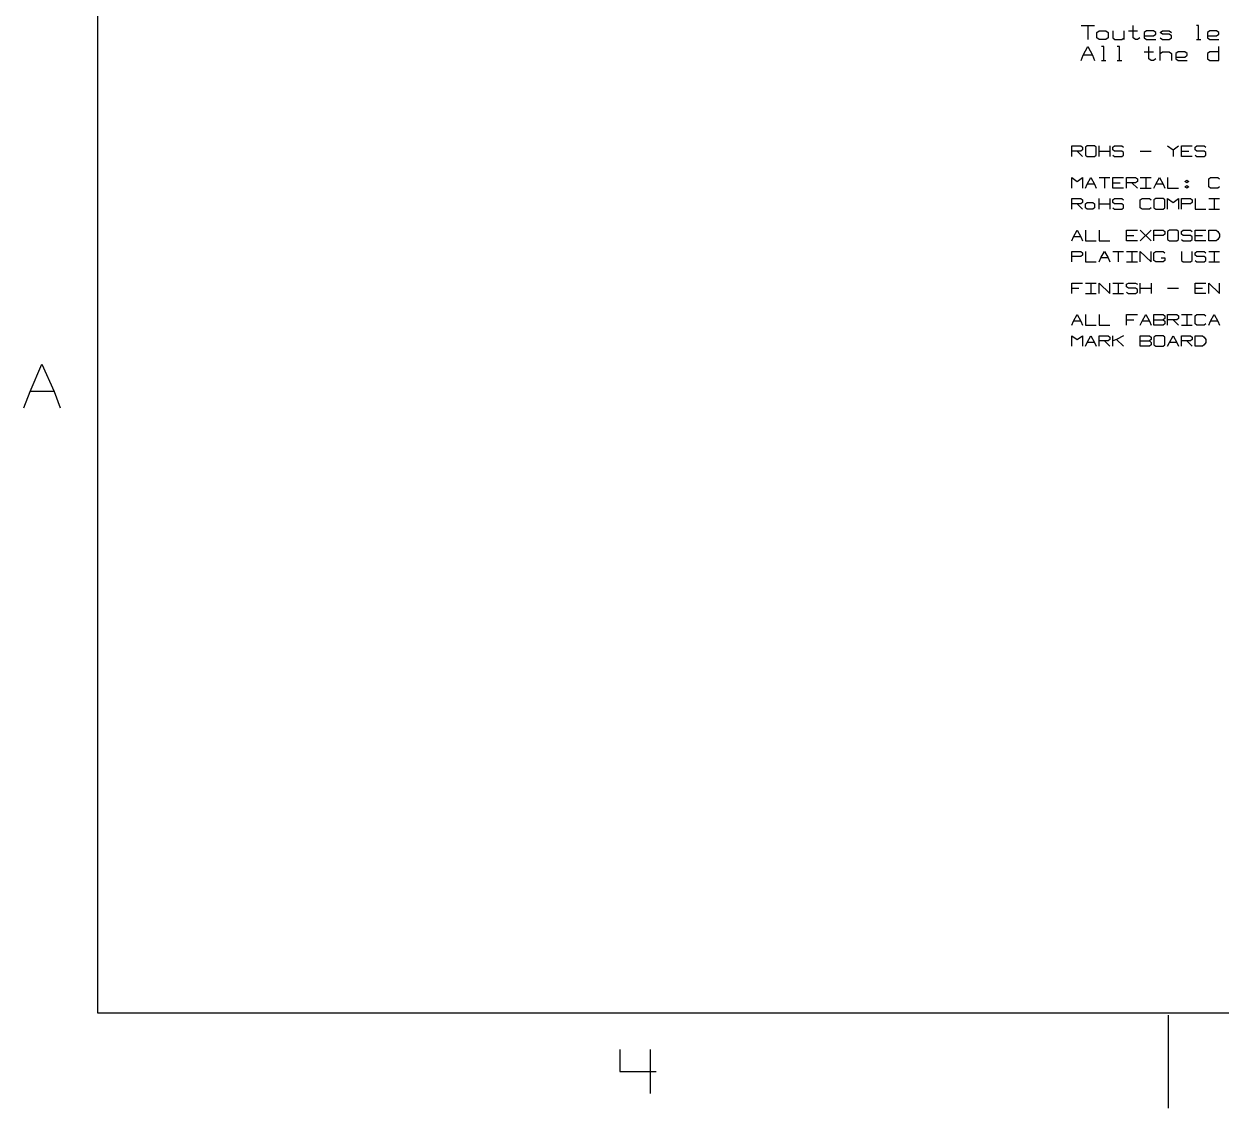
# Model space of a CAD drawing. Header units: millimetres. Extents: x 0 to 1189, y 35 to 806.
# Drawn here: x 7.3 to 319.4, y 36.8 to 319.6 of the extents above; entities that cross this region are included whole.
import ezdxf

# ---------------------------------------------------------------- set-up
doc = ezdxf.new("R2010")
doc.units = ezdxf.units.MM
doc.layers.add('Pen 1', color=7, linetype='Continuous')

msp = doc.modelspace()

# ---------------------------------------------------------------- linework, layer by layer
at = {"layer": 'Pen 1', "color": 7, "lineweight": 30}
for p, q in [((282.92, 319.2), (286.45, 319.2)), ((284.7, 319.2), (284.7, 315.52)), ((294.12, 315.52), (294.12, 317.83)), ((295.3, 317.83), (297.65, 317.83)), ((312.98, 315.52), (314.15, 315.52)), ((299.42, 312.33), (301.77, 312.33)), ((303.55, 310.02), (303.55, 313.7)), ((285.88, 311.4), (283.5, 311.4)), ((288.23, 310.02), (289.4, 310.02)), ((292.35, 310.02), (293.52, 310.02)), ((287.62, 285.02), (287.62, 287.77)), ((290.45, 287.77), (290.45, 285.02)), ((281.9, 286.4), (283.3, 285.02)), ((287.62, 286.4), (290.45, 286.4)), ((298.35, 286.4), (301.17, 286.4)), ((306.92, 286.75), (306.92, 285.02)), ((309.08, 286.4), (310.98, 286.4)), ((286.4, 277.83), (284.52, 277.83)), ((287.62, 279.52), (290.45, 279.52)), ((289.05, 279.52), (289.05, 276.77)), ((291.2, 278.15), (293.1, 278.15)), ((296.2, 278.15), (297.6, 276.77)), ((298.35, 279.52), (301.17, 279.52)), ((299.77, 279.52), (299.77, 276.77)), ((304.3, 277.83), (302.4, 277.83)), ((298.35, 276.77), (301.17, 276.77)), ((281.9, 272.65), (283.3, 271.27)), ((287.62, 271.27), (287.62, 274.02)), ((287.62, 272.65), (290.45, 272.65)), ((290.45, 274.02), (290.45, 271.27)), ((316.23, 274.02), (319.05, 274.02)), ((317.65, 274.02), (317.65, 271.27)), ((316.23, 271.27), (319.05, 271.27)), ((298.35, 263.02), (301.17, 265.77)), ((298.35, 265.77), (301.17, 263.02)), ((282.83, 264.08), (280.95, 264.08)), ((294.77, 264.4), (296.67, 264.4)), ((312.65, 264.4), (314.55, 264.4)), ((291.2, 260.27), (294.02, 260.27)), ((292.62, 260.27), (292.62, 257.52)), ((294.77, 260.27), (297.6, 260.27)), ((296.2, 260.27), (296.2, 257.52)), ((316.23, 260.27), (319.05, 260.27)), ((317.65, 260.27), (317.65, 257.52)), ((289.98, 258.55), (288.1, 258.55)), ((294.77, 257.52), (297.6, 257.52)), ((316.23, 257.52), (319.05, 257.52)), ((280.48, 250.65), (282.38, 250.65)), ((284.05, 252.02), (286.88, 252.02)), ((285.48, 252.02), (285.48, 249.27)), ((291.2, 252.02), (294.02, 252.02)), ((292.62, 252.02), (292.62, 249.27)), ((298.35, 249.27), (298.35, 252.02)), ((298.35, 250.65), (301.17, 250.65)), ((301.17, 252.02), (301.17, 249.27)), ((305.5, 250.65), (308.33, 250.65)), ((312.65, 250.65), (314.55, 250.65)), ((284.05, 249.27), (286.88, 249.27)), ((291.2, 249.27), (294.02, 249.27)), ((309.08, 243.77), (311.9, 243.77)), ((310.5, 243.77), (310.5, 241.02)), ((282.83, 242.05), (280.95, 242.05)), ((294.77, 242.4), (296.67, 242.4)), ((300.73, 242.05), (298.83, 242.05)), ((301.92, 242.4), (304.3, 242.4)), ((306.92, 242.4), (308.33, 241.02)), ((309.08, 241.02), (311.9, 241.02)), ((318.6, 242.05), (316.7, 242.05)), ((291.2, 235.52), (291.2, 238.27)), ((292.15, 237.25), (294.02, 235.52)), ((286.4, 236.55), (284.52, 236.55)), ((289.05, 236.9), (290.45, 235.52)), ((298.35, 236.9), (300.73, 236.9)), ((307.88, 236.55), (305.98, 236.55)), ((310.5, 236.9), (311.9, 235.52)), ((15.15, 223.73), (8.88, 223.73)), ((305.7, 36.85), (305.7, 61.08)), ((170.55, 52.1), (170.55, 40.65))]:
    msp.add_line(p, q, dxfattribs=at)
for points in [[(26.55, 776.72), (1162.45, 776.72), (1162.45, 61.62), (26.55, 61.62), (26.55, 776.72)], [(298.25, 315.98), (297.65, 315.52), (297.08, 315.52), (296.48, 315.98), (296.48, 319.2)], [(313.58, 315.52), (313.58, 319.2), (312.98, 319.2)], [(287.05, 315.98), (287.05, 317.35), (287.62, 317.83), (289.4, 317.83), (290, 317.35), (290, 315.98), (289.4, 315.52), (287.62, 315.52), (287.05, 315.98)], [(291.17, 317.83), (291.17, 315.98), (291.75, 315.52), (293.52, 315.52), (294.12, 315.98)], [(299.42, 316.45), (301.77, 316.45), (302.38, 316.9), (302.38, 317.35), (301.77, 317.83), (300, 317.83), (299.42, 317.35), (299.42, 315.98), (300, 315.52), (302.38, 315.52)], [(303.55, 315.98), (304.15, 315.52), (305.9, 315.52), (306.5, 315.98), (306.5, 316.45), (305.9, 316.9), (304.15, 316.9), (303.55, 317.35), (304.15, 317.83), (305.9, 317.83), (306.5, 317.35)], [(315.92, 316.45), (318.27, 316.45), (318.88, 316.9), (318.88, 317.35), (318.27, 317.83), (316.52, 317.83), (315.92, 317.35), (315.92, 315.98), (316.52, 315.52), (318.88, 315.52)], [(282.92, 310.02), (283.5, 311.4), (284.7, 313.7), (285.88, 311.4), (286.45, 310.02)], [(288.83, 310.02), (288.83, 313.7), (288.23, 313.7)], [(292.95, 310.02), (292.95, 313.7), (292.35, 313.7)], [(302.38, 310.48), (301.77, 310.02), (301.2, 310.02), (300.6, 310.48), (300.6, 313.7)], [(303.55, 311.85), (304.15, 312.33), (305.9, 312.33), (306.5, 311.85), (306.5, 310.02)], [(307.67, 310.95), (310.02, 310.95), (310.62, 311.4), (310.62, 311.85), (310.02, 312.33), (308.27, 312.33), (307.67, 311.85), (307.67, 310.48), (308.27, 310.02), (310.62, 310.02)], [(318.88, 312.33), (316.52, 312.33), (315.92, 311.85), (315.92, 310.48), (316.52, 310.02), (318.88, 310.02), (318.88, 313.7)], [(280.48, 285.02), (280.48, 287.77), (282.83, 287.77), (283.3, 287.45), (283.3, 286.75), (282.83, 286.4), (280.48, 286.4)], [(284.05, 285.38), (284.52, 285.02), (286.4, 285.02), (286.88, 285.38), (286.88, 287.45), (286.4, 287.77), (284.52, 287.77), (284.05, 287.45), (284.05, 285.38)], [(291.2, 285.38), (291.67, 285.02), (293.55, 285.02), (294.02, 285.38), (294.02, 286.08), (293.55, 286.4), (291.67, 286.4), (291.2, 286.75), (291.2, 287.45), (291.67, 287.77), (293.55, 287.77), (294.02, 287.45)], [(305.5, 287.77), (306.92, 286.75), (308.33, 287.77)], [(311.9, 285.02), (309.08, 285.02), (309.08, 287.77), (311.9, 287.77)], [(312.65, 285.38), (313.12, 285.02), (315.02, 285.02), (315.48, 285.38), (315.48, 286.08), (315.02, 286.4), (313.12, 286.4), (312.65, 286.75), (312.65, 287.45), (313.12, 287.77), (315.02, 287.77), (315.48, 287.45)], [(280.48, 276.77), (280.48, 279.52), (281.9, 278.5), (283.3, 279.52), (283.3, 276.77)], [(284.05, 276.77), (284.52, 277.83), (285.48, 279.52), (286.4, 277.83), (286.88, 276.77)], [(294.02, 276.77), (291.2, 276.77), (291.2, 279.52), (294.02, 279.52)], [(294.77, 276.77), (294.77, 279.52), (297.15, 279.52), (297.6, 279.2), (297.6, 278.5), (297.15, 278.15), (294.77, 278.15)], [(301.92, 276.77), (302.4, 277.83), (303.35, 279.52), (304.3, 277.83), (304.75, 276.77)], [(305.5, 279.52), (305.5, 276.77), (308.33, 276.77)], [(310.5, 278.15), (310.02, 278.5), (310.5, 278.85), (310.98, 278.5), (310.5, 278.15)], [(319.05, 277.12), (318.6, 276.77), (316.7, 276.77), (316.23, 277.12), (316.23, 279.2), (316.7, 279.52), (318.6, 279.52), (319.05, 279.2)], [(310.5, 276.77), (310.02, 277.12), (310.5, 277.48), (310.98, 277.12), (310.5, 276.77)], [(280.48, 271.27), (280.48, 274.02), (282.83, 274.02), (283.3, 273.7), (283.3, 273), (282.83, 272.65), (280.48, 272.65)], [(284.05, 271.62), (284.05, 272.65), (284.52, 273), (285.95, 273), (286.4, 272.65), (286.4, 271.62), (285.95, 271.27), (284.52, 271.27), (284.05, 271.62)], [(291.2, 271.62), (291.67, 271.27), (293.55, 271.27), (294.02, 271.62), (294.02, 272.33), (293.55, 272.65), (291.67, 272.65), (291.2, 273), (291.2, 273.7), (291.67, 274.02), (293.55, 274.02), (294.02, 273.7)], [(301.17, 271.62), (300.73, 271.27), (298.83, 271.27), (298.35, 271.62), (298.35, 273.7), (298.83, 274.02), (300.73, 274.02), (301.17, 273.7)], [(301.92, 271.62), (302.4, 271.27), (304.3, 271.27), (304.75, 271.62), (304.75, 273.7), (304.3, 274.02), (302.4, 274.02), (301.92, 273.7), (301.92, 271.62)], [(305.5, 271.27), (305.5, 274.02), (306.92, 273), (308.33, 274.02), (308.33, 271.27)], [(309.08, 271.27), (309.08, 274.02), (311.45, 274.02), (311.9, 273.7), (311.9, 273), (311.45, 272.65), (309.08, 272.65)], [(312.65, 274.02), (312.65, 271.27), (315.48, 271.27)], [(280.48, 263.02), (280.95, 264.08), (281.9, 265.77), (282.83, 264.08), (283.3, 263.02)], [(284.05, 265.77), (284.05, 263.02), (286.88, 263.02)], [(287.62, 265.77), (287.62, 263.02), (290.45, 263.02)], [(297.6, 263.02), (294.77, 263.02), (294.77, 265.77), (297.6, 265.77)], [(301.92, 263.02), (301.92, 265.77), (304.3, 265.77), (304.75, 265.45), (304.75, 264.75), (304.3, 264.4), (301.92, 264.4)], [(305.5, 263.38), (305.98, 263.02), (307.88, 263.02), (308.33, 263.38), (308.33, 265.45), (307.88, 265.77), (305.98, 265.77), (305.5, 265.45), (305.5, 263.38)], [(309.08, 263.38), (309.55, 263.02), (311.45, 263.02), (311.9, 263.38), (311.9, 264.08), (311.45, 264.4), (309.55, 264.4), (309.08, 264.75), (309.08, 265.45), (309.55, 265.77), (311.45, 265.77), (311.9, 265.45)], [(315.48, 263.02), (312.65, 263.02), (312.65, 265.77), (315.48, 265.77)], [(316.23, 263.02), (316.23, 265.77), (318.12, 265.77), (318.6, 265.45), (319.05, 264.75), (319.05, 264.08), (318.6, 263.38), (318.12, 263.02), (316.23, 263.02)], [(280.48, 257.52), (280.48, 260.27), (282.83, 260.27), (283.3, 259.92), (283.3, 259.25), (282.83, 258.9), (280.48, 258.9)], [(284.05, 260.27), (284.05, 257.52), (286.88, 257.52)], [(287.62, 257.52), (288.1, 258.55), (289.05, 260.27), (289.98, 258.55), (290.45, 257.52)], [(298.35, 257.52), (298.35, 260.27), (301.17, 257.52), (301.17, 260.27)], [(303.83, 258.55), (304.75, 258.55), (304.75, 257.88), (304.3, 257.52), (302.4, 257.52), (301.92, 257.88), (301.92, 259.92), (302.4, 260.27), (304.3, 260.27), (304.75, 259.92)], [(309.08, 260.27), (309.08, 257.88), (309.55, 257.52), (311.45, 257.52), (311.9, 257.88), (311.9, 260.27)], [(312.65, 257.88), (313.12, 257.52), (315.02, 257.52), (315.48, 257.88), (315.48, 258.55), (315.02, 258.9), (313.12, 258.9), (312.65, 259.25), (312.65, 259.92), (313.12, 260.27), (315.02, 260.27), (315.48, 259.92)], [(280.48, 249.27), (280.48, 252.02), (283.3, 252.02)], [(287.62, 249.27), (287.62, 252.02), (290.45, 249.27), (290.45, 252.02)], [(294.77, 249.62), (295.25, 249.27), (297.15, 249.27), (297.6, 249.62), (297.6, 250.3), (297.15, 250.65), (295.25, 250.65), (294.77, 251), (294.77, 251.68), (295.25, 252.02), (297.15, 252.02), (297.6, 251.68)], [(315.48, 249.27), (312.65, 249.27), (312.65, 252.02), (315.48, 252.02)], [(316.23, 249.27), (316.23, 252.02), (319.05, 249.27), (319.05, 252.02)], [(280.48, 241.02), (280.95, 242.05), (281.9, 243.77), (282.83, 242.05), (283.3, 241.02)], [(284.05, 243.77), (284.05, 241.02), (286.88, 241.02)], [(287.62, 243.77), (287.62, 241.02), (290.45, 241.02)], [(294.77, 241.02), (294.77, 243.77), (297.6, 243.77)], [(298.35, 241.02), (298.83, 242.05), (299.77, 243.77), (300.73, 242.05), (301.17, 241.02)], [(301.92, 241.02), (301.92, 243.77), (304.3, 243.77), (304.75, 243.43), (304.75, 242.75), (304.3, 242.4), (304.75, 242.05), (304.75, 241.38), (304.3, 241.02), (301.92, 241.02)], [(305.5, 241.02), (305.5, 243.77), (307.88, 243.77), (308.33, 243.43), (308.33, 242.75), (307.88, 242.4), (305.5, 242.4)], [(315.48, 241.38), (315.02, 241.02), (313.12, 241.02), (312.65, 241.38), (312.65, 243.43), (313.12, 243.77), (315.02, 243.77), (315.48, 243.43)], [(316.23, 241.02), (316.7, 242.05), (317.65, 243.77), (318.6, 242.05), (319.05, 241.02)], [(280.48, 235.52), (280.48, 238.27), (281.9, 237.25), (283.3, 238.27), (283.3, 235.52)], [(284.05, 235.52), (284.52, 236.55), (285.48, 238.27), (286.4, 236.55), (286.88, 235.52)], [(287.62, 235.52), (287.62, 238.27), (289.98, 238.27), (290.45, 237.93), (290.45, 237.25), (289.98, 236.9), (287.62, 236.9)], [(294.02, 238.27), (292.15, 237.25), (291.2, 236.9)], [(298.35, 235.52), (298.35, 238.27), (300.73, 238.27), (301.17, 237.93), (301.17, 237.25), (300.73, 236.9), (301.17, 236.55), (301.17, 235.88), (300.73, 235.52), (298.35, 235.52)], [(301.92, 235.88), (302.4, 235.52), (304.3, 235.52), (304.75, 235.88), (304.75, 237.93), (304.3, 238.27), (302.4, 238.27), (301.92, 237.93), (301.92, 235.88)], [(305.5, 235.52), (305.98, 236.55), (306.92, 238.27), (307.88, 236.55), (308.33, 235.52)], [(309.08, 235.52), (309.08, 238.27), (311.45, 238.27), (311.9, 237.93), (311.9, 237.25), (311.45, 236.9), (309.08, 236.9)], [(312.65, 235.52), (312.65, 238.27), (314.55, 238.27), (315.02, 237.93), (315.48, 237.25), (315.48, 236.55), (315.02, 235.88), (314.55, 235.52), (312.65, 235.52)], [(7.3, 219.43), (8.88, 223.73), (12, 230.88), (15.15, 223.73), (16.73, 219.43)], [(162.7, 52.1), (162.7, 46.38), (172.12, 46.38)]]:
    msp.add_lwpolyline(points, dxfattribs=at)

doc.saveas('drawing.dxf')
